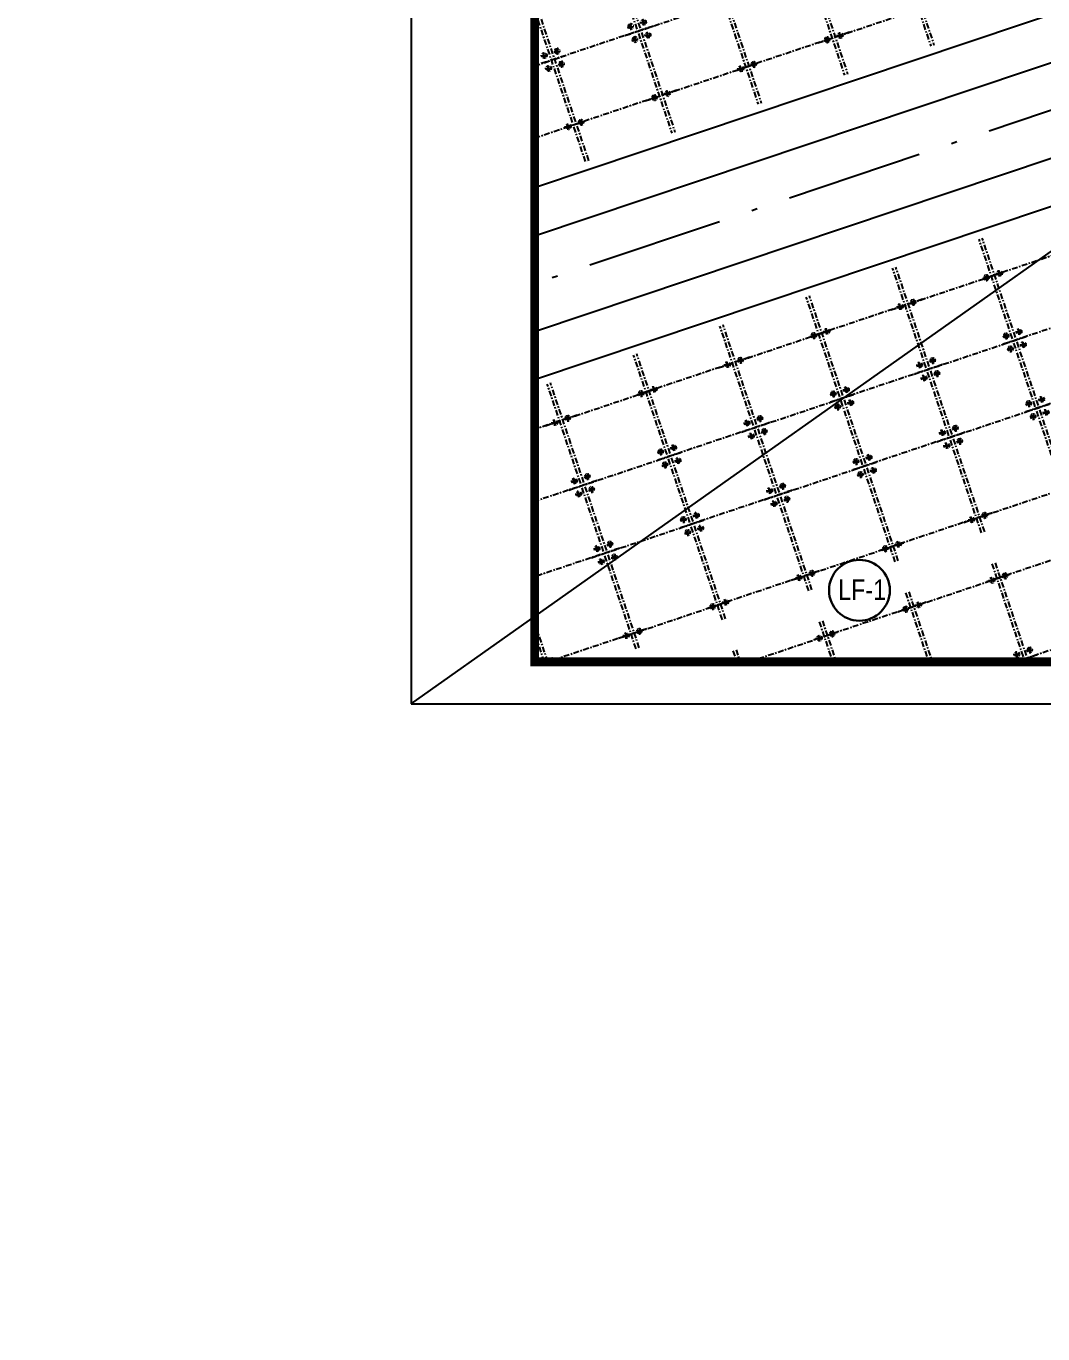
# Model space of a CAD drawing. Header units: metres. Extents: x 568006 to 1139366, y 2064802 to 4131555.
# Drawn here: x 569554.6 to 569621.6, y 2064942.5 to 2065028.7 of the extents above; entities that cross this region are included whole.
import ezdxf
from ezdxf.enums import TextEntityAlignment as Align
from ezdxf.xclip import XClip

# ---------------------------------------------------------------- set-up
doc = ezdxf.new("R2010")
doc.units = ezdxf.units.M
doc.header["$XCLIPFRAME"] = 0
for name, pattern in [('ACAD_ISO10W100', [18.5, 12, -3, 0.5, -3]), ('CENTER', [2, 1.25, -0.25, 0.25, -0.25]), ('CENTER2', [1.125, 0.75, -0.125, 0.125, -0.125]), ('HIDDEN', [0.375, 0.25, -0.125])]:
    doc.linetypes.add(name, pattern=pattern)
doc.layers.get('0').update_dxf_attribs({"linetype": 'CONTINUOUS'})
doc.layers.get('DEFPOINTS').update_dxf_attribs({"color": 152, "linetype": 'CONTINUOUS'})
for name, color, linetype, lineweight in [('-WALL', 4, 'CONTINUOUS', 35), ('A-KY HIEU', 34, 'CONTINUOUS', 20), ('E- RANH GIOI', 1, 'CENTER', 13), ('hung-demlonha', 7, 'CONTINUOUS', 15), ('kata_text', 254, 'CONTINUOUS', 30)]:
    doc.layers.add(name, color=color, linetype=linetype, lineweight=lineweight)
for name, color, linetype in [('01.AXIS', 160, 'CENTER2'), ('CDC.01.AXIS', 160, 'CENTER2'), ('datOBt', 42, 'CONTINUOUS'), ('datOlienke', 42, 'CONTINUOUS'), ('ghi_chu', 7, 'CONTINUOUS'), ('LogDg', 7, 'CONTINUOUS'), ('TimDg', 222, 'CONTINUOUS'), ('ViaHeS', 32, 'CONTINUOUS')]:
    doc.layers.add(name, color=color, linetype=linetype)
doc.layers.add('KCS_Plotter', color=11, linetype='CONTINUOUS', plot=False)
doc.styles.add('QH1', font='arialbd.ttf', dxfattribs={"width": 0.8})
doc.styles.add('VNH', font='', dxfattribs={"height": 2.5})
doc.styles.get('VNH').set_extended_font_data('.VnArial NarrowH')

# ---------------------------------------------------------------- blocks, each defined once
blk = doc.blocks.new('A$C758D662A')
at = {"linetype": 'HIDDEN', "ltscale": 500}
for radius in [300, 200]:
    blk.add_circle((0, 0), radius, dxfattribs=at)
at = {"layer": 'CDC.01.AXIS', "ltscale": 200}
for p, q in [((437, 0), (-437, 0)), ((0, 437), (0, -437))]:
    blk.add_line(p, q, dxfattribs=at)
blk = doc.blocks.new('MAU M1SH')
at = {"layer": '01.AXIS', "ltscale": 500}
for p, q in [((-370, 15724), (-370, -2671)), ((5410, 15724), (5410, -2671)), ((-1468, 14700), (6323, 14700)), ((-1468, 9100), (6323, 9100)), ((-1468, 4400), (6323, 4400)), ((-1575, -100), (6216, -100))]:
    blk.add_line(p, q, dxfattribs=at)
at = {"xscale": 0.5, "yscale": 0.5, "zscale": 0.5}
for p in [(-30, 14700), (5070, 14700), (-30, 9550), (5070, 9550), (-30, 8650), (5070, 8650), (-30, 4850), (5070, 4850), (-30, 3950), (5070, 3950), (-30, -100), (5070, -100)]:
    blk.add_blockref('A$C758D662A', p, dxfattribs=at)
blk = doc.blocks.new('tmbc_khub')
at = {"layer": 'datOBt'}
blk.add_lwpolyline([(-200.843, 145.192), (-206.949, 148.411), (-215.153, 177.313), (-211.778, 183.714), (-47.212, 238.942), (-40.771, 235.831), (-30.564, 207.609), (-33.603, 201.316)], close=True, dxfattribs=at)
at = {"layer": 'datOlienke'}
for points in [[(-229.275, 245.35), (-118.297, 282.594), (-115.257, 288.887), (-125.465, 317.108), (-131.905, 320.219), (-240.21, 283.873), (-243.585, 277.472), (-235.381, 248.569)], [(-107.774, 268.195), (-114.214, 271.306), (-225.994, 233.793), (-229.369, 227.393), (-221.165, 198.49), (-215.059, 195.271), (-100.606, 233.681), (-97.566, 239.974)]]:
    blk.add_lwpolyline(points, close=True, dxfattribs=at)
at = {"layer": 'kata_text'}
blk.add_circle((-175.528, 229.685), 2.004, dxfattribs=at)
at = {"layer": 'LogDg'}
for points in [[(-122.683, 318.237, 0.407417), (-132.751, 323.1), (-244.231, 285.688, 0.400458), (-249.381, 275.919), (-241.18, 247.027, 0.428104), (-230.939, 241.627), (-117.454, 279.712, 0.421043), (-112.476, 290.018), (-122.683, 318.237)], [(-145.434, 120.539), (-192.834, 104.632, 0.400458), (-197.985, 94.863), (-189.6, 65.326, 0.428104), (-170.398, 55.202), (-67.473, 89.743, 0.008886), (-34.387, 101.505, 0.278117), (-21.58, 117.706, -0.147047), (-11.053, 141.379, 0.270704), (-7.407, 161.224), (-17.453, 189.001, 0.407417), (-27.521, 193.864), (-136.655, 157.24, 0.414214), (-144.213, 142.045), (-140.395, 130.669, -0.414214), (-145.434, 120.539)]]:
    blk.add_lwpolyline(points, format="xyb", dxfattribs=at)
for points in [[(-226.964, 196.948, 0.428104), (-216.723, 191.548), (-99.763, 230.799, 0.421043), (-94.785, 241.105), (-104.991, 269.324, 0.407417), (-115.06, 274.187), (-230.015, 235.609, 0.400458), (-235.165, 225.84)], [(-215.799, 185.529, 0.400458), (-220.949, 175.76), (-212.748, 146.869, 0.428104), (-202.507, 141.469), (-29.916, 199.39, 0.421043), (-24.938, 209.695), (-35.144, 237.914, 0.407417), (-45.212, 242.777)]]:
    blk.add_lwpolyline(points, format="xyb", close=True, dxfattribs=at)
at = {"layer": 'TimDg', "linetype": 'ACAD_ISO10W100', "ltscale": 0.75}
for points in [[(107.543, -124.133), (15.376, 133.515), (-122.04, 513.448), (-178.345, 685.867)], [(-301.603, 437.912), (-187.72, 36.731)], [(-105.826, 280.45), (-243.764, 234.159)], [(-9.753, 202.992), (-360.991, 85.118)]]:
    blk.add_lwpolyline(points, dxfattribs=at)
for points in [[(-377.535, 134.416), (-34.22, 249.631, 0.050829), (-28.678, 252.141), (203.834, 387.416)], [(507.546, 381.621), (291.324, 260.971), (120.566, 161.757, -0.050684), (-63.655, 78.367), (-512.602, -72.298), (-676.954, -124.133)]]:
    blk.add_lwpolyline(points, format="xyb", dxfattribs=at)
at = {"layer": 'ViaHeS'}
for points in [[(-229.275, 245.35), (-118.297, 282.594), (-115.257, 288.887), (-125.465, 317.108), (-131.905, 320.219), (-240.21, 283.873), (-243.585, 277.472), (-235.381, 248.569)], [(-107.774, 268.195), (-114.214, 271.306), (-225.994, 233.793), (-229.369, 227.393), (-221.165, 198.49), (-215.059, 195.271), (-100.606, 233.681), (-97.566, 239.974)], [(-200.843, 145.192), (-206.949, 148.411), (-215.153, 177.313), (-211.778, 183.714), (-47.212, 238.942), (-40.771, 235.831), (-30.564, 207.609), (-33.603, 201.316)]]:
    blk.add_lwpolyline(points, close=True, dxfattribs=at)
at = {"layer": '-WALL'}
for p, xscale, yscale, zscale, rotation in [((-166.337, 269.847), -0.001, 0.0009999999999999998, 0.001, 18.5512189836323), ((-176.803, 266.335), 0.0009999999999999998, 0.0009999999999999998, 0.0009999999999999998, 18.55121889858988), ((-177.714, 266.03), -0.001, 0.0009999999999999998, 0.001, 18.5512189836323), ((-188.18, 262.517), 0.0009999999999999998, 0.0009999999999999998, 0.0009999999999999998, 18.55121889858988), ((-189.09, 262.212), -0.001, 0.0009999999999999998, 0.001, 18.5512189836323), ((-199.557, 258.699), 0.0009999999999999998, 0.0009999999999999998, 0.0009999999999999998, 18.55121889858988), ((-161.463, 252.075), 0.001000000000000001, 0.001000000000000001, 0.001000000000000001, 198.5514993975344), ((-171.929, 248.562), -0.0009999999999999992, 0.0009999999999999992, 0.001, 198.5514994859781), ((-172.84, 248.257), 0.001000000000000001, 0.001000000000000001, 0.001000000000000001, 198.5514993975344), ((-183.306, 244.744), -0.0009999999999999992, 0.0009999999999999992, 0.001, 198.5514994859781), ((-184.216, 244.439), 0.001000000000000001, 0.001000000000000001, 0.001000000000000001, 198.5514993975344), ((-194.682, 240.926), -0.0009999999999999992, 0.0009999999999999992, 0.001, 198.5514994859781), ((-195.593, 240.621), 0.001000000000000001, 0.001000000000000001, 0.001000000000000001, 198.5514993975344), ((-206.059, 237.109), -0.0009999999999999992, 0.0009999999999999992, 0.001, 198.5514994859781), ((-156.462, 218.311), -0.001, 0.001, 0.001, 18.55133278344179), ((-166.928, 214.799), 0.001, 0.001, 0.001, 18.55133269499816), ((-167.838, 214.493), -0.001, 0.001, 0.001, 18.55133278344179), ((-178.304, 210.981), 0.0009999999999999998, 0.0009999999999999998, 0.0009999999999999998, 18.55149961148334), ((-179.214, 210.675), -0.0009999999999999998, 0.0009999999999999998, 0.0009999999999999998, 18.55150144370499)]:
    blk.add_blockref('MAU M1SH', p, dxfattribs=dict(at, xscale=xscale, yscale=yscale, zscale=zscale, rotation=rotation))
at = {"layer": 'hung-demlonha', "color": 7, "ltscale": 5, "style": 'QH1', "width": 0.65}
for tag, p in [('BT04', (-109.598, 191.643)), ('BT06', (-305.798, 171.199)), ('BT05', (-282.572, 137.244))]:
    blk.add_attdef(tag, text='', height=3.96, rotation=0, dxfattribs=at).set_placement(p, align=Align.CENTER)
at = {"layer": 'kata_text', "insert": (-176.933, 230.396), "char_height": 1.344, "width": 17.72856, "attachment_point": 1, "style": 'VNH'}
blk.add_mtext('LF-1', dxfattribs=at)
blk = doc.blocks.new('A$C33BC4D2A')
at = {"layer": 'A-KY HIEU', "color": 0, "const_width": 1.02}
blk.add_lwpolyline([(14.35, -292.1), (14.35, -4.9), (414.98, -4.9), (414.98, -292.1)], close=True, dxfattribs=at)
at = {"layer": 'DEFPOINTS', "color": 125}
blk.add_lwpolyline([(0, -297), (420, -297), (420, 0), (0, 0)], close=True, dxfattribs=at)

msp = doc.modelspace()

# ---------------------------------------------------------------- block references
at = {"layer": 'ghi_chu'}
ref = msp.add_blockref('tmbc_khub', (569566.549, 2064812.011), dxfattribs=at)
XClip(ref).set_block_clipping_path([(-245.2612135945, 174.796498704), (-53.3045809087, 337.2658173321)])

# ---------------------------------------------------------------- next in the draw order: block references
ref = msp.add_blockref('tmbc_khub', (569785.007, 2064761.833), dxfattribs=at)
XClip(ref).set_block_clipping_path([(-196.9317021817, 224.973894045), (-4.975069496, 387.4432126731)])

# ---------------------------------------------------------------- next in the draw order: linework, layer by layer
msp.add_lwpolyline([(569588.075, 2064986.807), (569780.032, 2064986.807), (569780.032, 2065149.276), (569588.075, 2065149.276)], close=True, dxfattribs=at)
at = {"layer": 'KCS_Plotter'}
msp.add_line((569579.96, 2064984.033), (569817.56, 2065152.05), dxfattribs=at)

# ---------------------------------------------------------------- next in the draw order: block references
at = {"layer": 'E- RANH GIOI', "xscale": 0.5657142857142857, "yscale": 0.5657142857142857, "zscale": 0.5657142857142857}
msp.add_blockref('A$C33BC4D2A', (569579.96, 2065152.05), dxfattribs=at)

doc.saveas('drawing.dxf')
